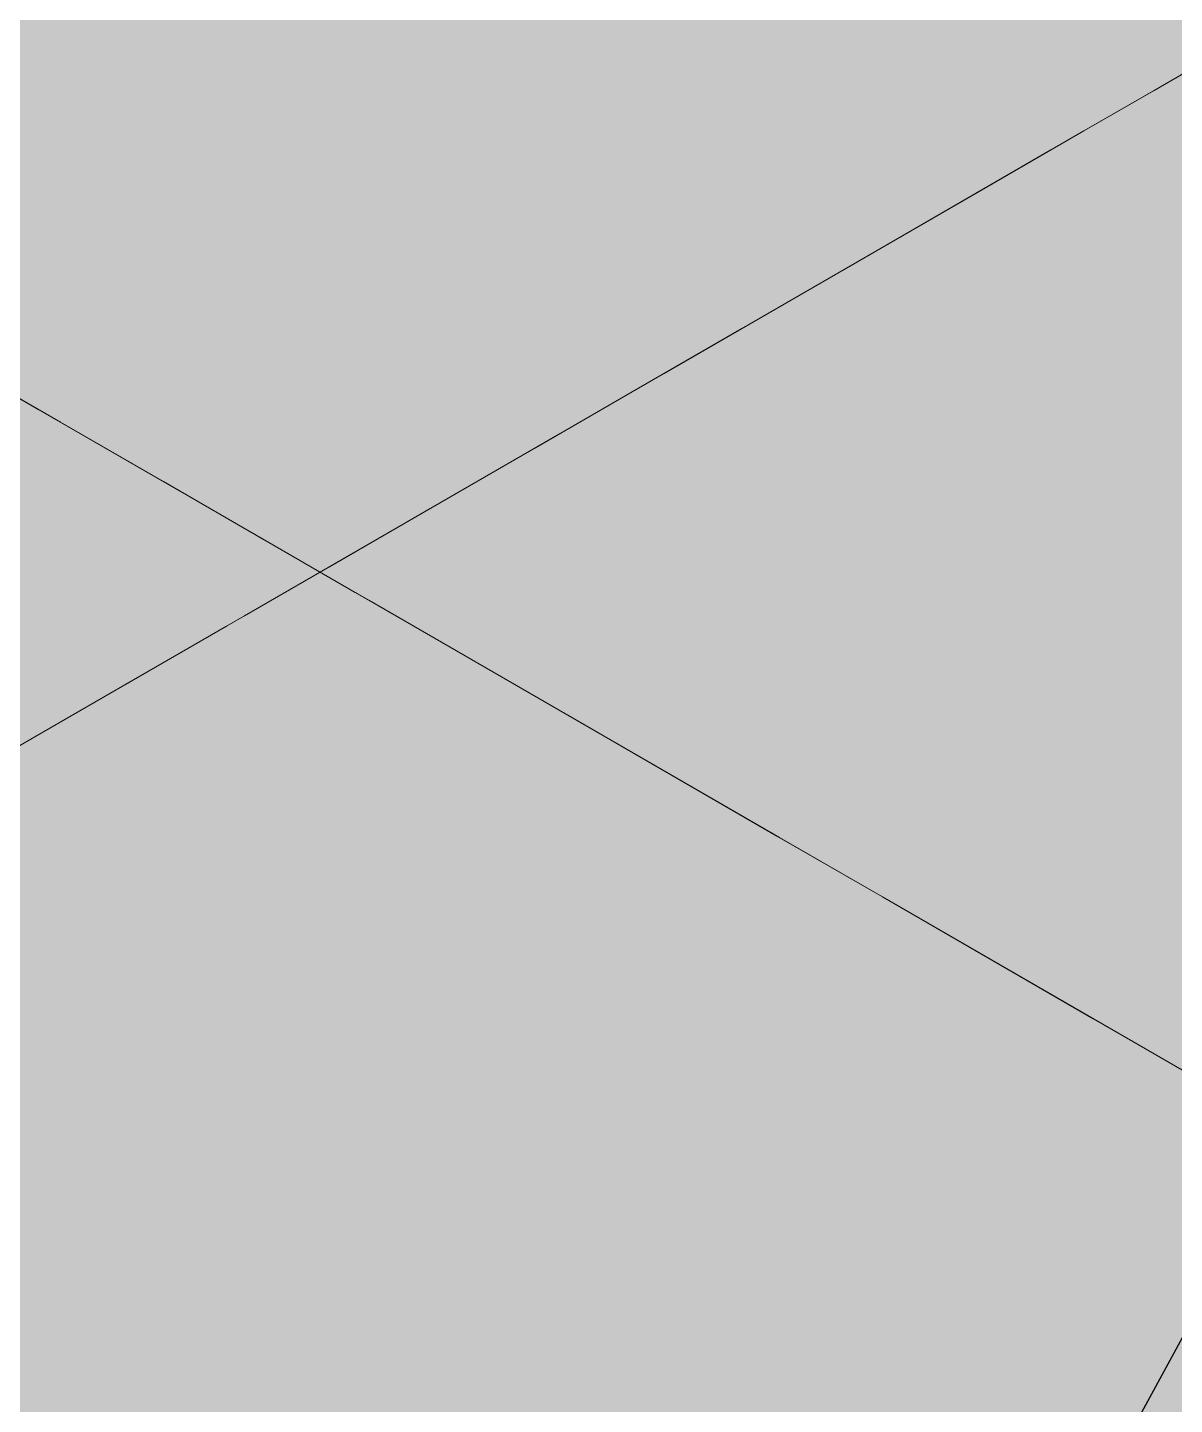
# Model space of a CAD drawing. Header units: metres. Extents: x 349021 to 349543, y 9281040 to 9281959.
# Drawn here: x 349202.5456 to 349202.6869, y 9281042.3845 to 9281042.5541 of the extents above; entities that cross this region are included whole.
import ezdxf

# ---------------------------------------------------------------- set-up
doc = ezdxf.new("R2010")
doc.units = ezdxf.units.M
doc.header["$LTSCALE"] = 0.25
doc.layers.add('ISO-3D', color=7, linetype='CONTINUOUS', lineweight=13)
doc.layers.add('ISO-3D-ARISTAS', color=250, linetype='CONTINUOUS', lineweight=13)
doc.layers.add('LLAMADAS-NUM', color=30, linetype='CONTINUOUS', lineweight=25, true_color=0xc05014)

msp = doc.modelspace()

# ---------------------------------------------------------------- linework, layer by layer
at = {"layer": 'ISO-3D', "true_color": 0x7f7e7a}
for points in [[(349202.63359, 9281042.55986), (349202.62088, 9281042.55252), (349202.63359, 9281042.57414), (349202.62088, 9281042.56681)], [(349202.65899, 9281042.56024), (349202.64629, 9281042.5529), (349202.65899, 9281042.57452), (349202.64629, 9281042.56719)], [(349202.68439, 9281042.56062), (349202.67169, 9281042.55329), (349202.68439, 9281042.5749), (349202.67169, 9281042.56757)], [(349202.55738, 9281042.55871), (349202.54467, 9281042.55138), (349202.55738, 9281042.573), (349202.54467, 9281042.56567)], [(349202.58278, 9281042.5591), (349202.57008, 9281042.55176), (349202.58278, 9281042.57338), (349202.57008, 9281042.56605)], [(349202.60818, 9281042.55948), (349202.59548, 9281042.55214), (349202.60818, 9281042.57376), (349202.59548, 9281042.56643)], [(349202.64629, 9281042.5529), (349202.63359, 9281042.54557), (349202.64629, 9281042.56719), (349202.63359, 9281042.55986)], [(349202.67169, 9281042.55329), (349202.65899, 9281042.54595), (349202.67169, 9281042.56757), (349202.65899, 9281042.56024)], [(349202.69709, 9281042.55367), (349202.68439, 9281042.54633), (349202.69709, 9281042.56795), (349202.68439, 9281042.56062)], [(349202.57008, 9281042.55176), (349202.55738, 9281042.54443), (349202.57008, 9281042.56605), (349202.55738, 9281042.55871)], [(349202.59548, 9281042.55214), (349202.58278, 9281042.54481), (349202.59548, 9281042.56643), (349202.58278, 9281042.5591)], [(349202.62088, 9281042.55252), (349202.60818, 9281042.54519), (349202.62088, 9281042.56681), (349202.60818, 9281042.55948)], [(349202.65899, 9281042.54595), (349202.64629, 9281042.53862), (349202.65899, 9281042.56024), (349202.64629, 9281042.5529)], [(349202.68439, 9281042.54633), (349202.67169, 9281042.539), (349202.68439, 9281042.56062), (349202.67169, 9281042.55329)], [(349202.55738, 9281042.54443), (349202.54467, 9281042.5371), (349202.55738, 9281042.55871), (349202.54467, 9281042.55138)], [(349202.58278, 9281042.54481), (349202.57008, 9281042.53748), (349202.58278, 9281042.5591), (349202.57008, 9281042.55176)], [(349202.60818, 9281042.54519), (349202.59548, 9281042.53786), (349202.60818, 9281042.55948), (349202.59548, 9281042.55214)], [(349202.63359, 9281042.54557), (349202.62088, 9281042.53824), (349202.63359, 9281042.55986), (349202.62088, 9281042.55252)], [(349202.57008, 9281042.53748), (349202.55738, 9281042.53014), (349202.57008, 9281042.55176), (349202.55738, 9281042.54443)], [(349202.59548, 9281042.53786), (349202.58278, 9281042.53052), (349202.59548, 9281042.55214), (349202.58278, 9281042.54481)], [(349202.62088, 9281042.53824), (349202.60818, 9281042.5309), (349202.62088, 9281042.55252), (349202.60818, 9281042.54519)], [(349202.64629, 9281042.53862), (349202.63359, 9281042.53129), (349202.64629, 9281042.5529), (349202.63359, 9281042.54557)], [(349202.67169, 9281042.539), (349202.65899, 9281042.53167), (349202.67169, 9281042.55329), (349202.65899, 9281042.54595)], [(349202.60818, 9281042.5309), (349202.59548, 9281042.52357), (349202.60818, 9281042.54519), (349202.59548, 9281042.53786)], [(349202.63359, 9281042.53129), (349202.62088, 9281042.52395), (349202.63359, 9281042.54557), (349202.62088, 9281042.53824)], [(349202.65899, 9281042.53167), (349202.64629, 9281042.52433), (349202.65899, 9281042.54595), (349202.64629, 9281042.53862)], [(349202.55738, 9281042.53014), (349202.54467, 9281042.52281), (349202.55738, 9281042.54443), (349202.54467, 9281042.5371)], [(349202.58278, 9281042.53052), (349202.57008, 9281042.52319), (349202.58278, 9281042.54481), (349202.57008, 9281042.53748)], [(349202.62088, 9281042.52395), (349202.60818, 9281042.51662), (349202.62088, 9281042.53824), (349202.60818, 9281042.5309)], [(349202.64629, 9281042.52433), (349202.63359, 9281042.517), (349202.64629, 9281042.53862), (349202.63359, 9281042.53129)], [(349202.57008, 9281042.52319), (349202.55738, 9281042.51586), (349202.57008, 9281042.53748), (349202.55738, 9281042.53014)], [(349202.59548, 9281042.52357), (349202.58278, 9281042.51624), (349202.59548, 9281042.53786), (349202.58278, 9281042.53052)], [(349202.55738, 9281042.51586), (349202.54467, 9281042.50852), (349202.55738, 9281042.53014), (349202.54467, 9281042.52281)], [(349202.58278, 9281042.51624), (349202.57008, 9281042.5089), (349202.58278, 9281042.53052), (349202.57008, 9281042.52319)], [(349202.60818, 9281042.51662), (349202.59548, 9281042.50929), (349202.60818, 9281042.5309), (349202.59548, 9281042.52357)], [(349202.63359, 9281042.517), (349202.62088, 9281042.50967), (349202.63359, 9281042.53129), (349202.62088, 9281042.52395)], [(349202.57008, 9281042.5089), (349202.55738, 9281042.50157), (349202.57008, 9281042.52319), (349202.55738, 9281042.51586)], [(349202.59548, 9281042.50929), (349202.58278, 9281042.50195), (349202.59548, 9281042.52357), (349202.58278, 9281042.51624)], [(349202.62088, 9281042.50967), (349202.60818, 9281042.50233), (349202.62088, 9281042.52395), (349202.60818, 9281042.51662)], [(349202.58278, 9281042.50195), (349202.57008, 9281042.49462), (349202.58278, 9281042.51624), (349202.57008, 9281042.5089)], [(349202.60818, 9281042.50233), (349202.59548, 9281042.495), (349202.60818, 9281042.51662), (349202.59548, 9281042.50929)], [(349202.55738, 9281042.50157), (349202.54467, 9281042.49424), (349202.55738, 9281042.51586), (349202.54467, 9281042.50852)], [(349202.57008, 9281042.49462), (349202.55738, 9281042.48729), (349202.57008, 9281042.5089), (349202.55738, 9281042.50157)], [(349202.59548, 9281042.495), (349202.58278, 9281042.48767), (349202.59548, 9281042.50929), (349202.58278, 9281042.50195)], [(349202.55738, 9281042.48729), (349202.54467, 9281042.47995), (349202.55738, 9281042.50157), (349202.54467, 9281042.49424)], [(349202.58278, 9281042.48767), (349202.57008, 9281042.48033), (349202.58278, 9281042.50195), (349202.57008, 9281042.49462)], [(349202.57008, 9281042.48033), (349202.55738, 9281042.473), (349202.57008, 9281042.49462), (349202.55738, 9281042.48729)], [(349202.55738, 9281042.473), (349202.54467, 9281042.46567), (349202.55738, 9281042.48729), (349202.54467, 9281042.47995)]]:
    msp.add_solid(points, dxfattribs=at)
at = {"layer": 'ISO-3D', "true_color": 0x9e9c96}
for points in [[(349202.54983, 9281042.56403), (349202.56248, 9281042.55672), (349202.53712, 9281042.55669), (349202.54978, 9281042.54938)], [(349202.57518, 9281042.56405), (349202.58784, 9281042.55674), (349202.56248, 9281042.55672), (349202.57514, 9281042.54941)], [(349202.60054, 9281042.56408), (349202.6132, 9281042.55677), (349202.58784, 9281042.55674), (349202.6005, 9281042.54944)], [(349202.6259, 9281042.5641), (349202.63856, 9281042.55679), (349202.6132, 9281042.55677), (349202.62586, 9281042.54946)], [(349202.65126, 9281042.56413), (349202.66392, 9281042.55682), (349202.63856, 9281042.55679), (349202.65122, 9281042.54949)], [(349202.67662, 9281042.56415), (349202.68928, 9281042.55685), (349202.66392, 9281042.55682), (349202.67658, 9281042.54951)], [(349202.66392, 9281042.55682), (349202.67658, 9281042.54951), (349202.65122, 9281042.54949), (349202.66387, 9281042.54218)], [(349202.68928, 9281042.55685), (349202.70194, 9281042.54954), (349202.67658, 9281042.54951), (349202.68923, 9281042.54221)], [(349202.53712, 9281042.55669), (349202.54978, 9281042.54938), (349202.52442, 9281042.54936), (349202.53708, 9281042.54205)], [(349202.56248, 9281042.55672), (349202.57514, 9281042.54941), (349202.54978, 9281042.54938), (349202.56244, 9281042.54208)], [(349202.58784, 9281042.55674), (349202.6005, 9281042.54944), (349202.57514, 9281042.54941), (349202.5878, 9281042.5421)], [(349202.6132, 9281042.55677), (349202.62586, 9281042.54946), (349202.6005, 9281042.54944), (349202.61316, 9281042.54213)], [(349202.63856, 9281042.55679), (349202.65122, 9281042.54949), (349202.62586, 9281042.54946), (349202.63852, 9281042.54215)], [(349202.54978, 9281042.54938), (349202.56244, 9281042.54208), (349202.53708, 9281042.54205), (349202.54974, 9281042.53474)], [(349202.57514, 9281042.54941), (349202.5878, 9281042.5421), (349202.56244, 9281042.54208), (349202.5751, 9281042.53477)], [(349202.6005, 9281042.54944), (349202.61316, 9281042.54213), (349202.5878, 9281042.5421), (349202.60046, 9281042.53479)], [(349202.62586, 9281042.54946), (349202.63852, 9281042.54215), (349202.61316, 9281042.54213), (349202.62581, 9281042.53482)], [(349202.65122, 9281042.54949), (349202.66387, 9281042.54218), (349202.63852, 9281042.54215), (349202.65117, 9281042.53485)], [(349202.67658, 9281042.54951), (349202.68923, 9281042.54221), (349202.66387, 9281042.54218), (349202.67653, 9281042.53487)], [(349202.68867, 9281042.5488), (349202.70166, 9281042.5413), (349202.67575, 9281042.54134), (349202.68874, 9281042.53384)], [(349202.53708, 9281042.54205), (349202.54974, 9281042.53474), (349202.52438, 9281042.53472), (349202.53704, 9281042.52741)], [(349202.56244, 9281042.54208), (349202.5751, 9281042.53477), (349202.54974, 9281042.53474), (349202.56239, 9281042.52744)], [(349202.5878, 9281042.5421), (349202.60046, 9281042.53479), (349202.5751, 9281042.53477), (349202.58775, 9281042.52746)], [(349202.61316, 9281042.54213), (349202.62581, 9281042.53482), (349202.60046, 9281042.53479), (349202.61311, 9281042.52749)], [(349202.63852, 9281042.54215), (349202.65117, 9281042.53485), (349202.62581, 9281042.53482), (349202.63847, 9281042.52751)], [(349202.66387, 9281042.54218), (349202.67653, 9281042.53487), (349202.65117, 9281042.53485), (349202.66383, 9281042.52754)], [(349202.68923, 9281042.54221), (349202.70189, 9281042.5349), (349202.67653, 9281042.53487), (349202.68919, 9281042.52756)], [(349202.67575, 9281042.54134), (349202.68874, 9281042.53384), (349202.66282, 9281042.53388), (349202.67581, 9281042.52638)], [(349202.5751, 9281042.53477), (349202.58775, 9281042.52746), (349202.56239, 9281042.52744), (349202.57505, 9281042.52013)], [(349202.60046, 9281042.53479), (349202.61311, 9281042.52749), (349202.58775, 9281042.52746), (349202.60041, 9281042.52015)], [(349202.62581, 9281042.53482), (349202.63847, 9281042.52751), (349202.61311, 9281042.52749), (349202.62577, 9281042.52018)], [(349202.65117, 9281042.53485), (349202.66383, 9281042.52754), (349202.63847, 9281042.52751), (349202.65113, 9281042.52021)], [(349202.67653, 9281042.53487), (349202.68919, 9281042.52756), (349202.66383, 9281042.52754), (349202.67649, 9281042.52023)], [(349202.54974, 9281042.53474), (349202.56239, 9281042.52744), (349202.53704, 9281042.52741), (349202.54969, 9281042.5201)], [(349202.66282, 9281042.53388), (349202.67581, 9281042.52638), (349202.64989, 9281042.52641), (349202.66288, 9281042.51891)], [(349202.68874, 9281042.53384), (349202.70173, 9281042.52634), (349202.67581, 9281042.52638), (349202.6888, 9281042.51888)], [(349202.53704, 9281042.52741), (349202.54969, 9281042.5201), (349202.52433, 9281042.52008), (349202.53699, 9281042.51277)], [(349202.56239, 9281042.52744), (349202.57505, 9281042.52013), (349202.54969, 9281042.5201), (349202.56235, 9281042.51279)], [(349202.58775, 9281042.52746), (349202.60041, 9281042.52015), (349202.57505, 9281042.52013), (349202.58771, 9281042.51282)], [(349202.61311, 9281042.52749), (349202.62577, 9281042.52018), (349202.60041, 9281042.52015), (349202.61307, 9281042.51285)], [(349202.63847, 9281042.52751), (349202.65113, 9281042.52021), (349202.62577, 9281042.52018), (349202.63843, 9281042.51287)], [(349202.64989, 9281042.52641), (349202.66288, 9281042.51891), (349202.63697, 9281042.51895), (349202.64996, 9281042.51145)], [(349202.66383, 9281042.52754), (349202.67649, 9281042.52023), (349202.65113, 9281042.52021), (349202.66379, 9281042.5129)], [(349202.67581, 9281042.52638), (349202.6888, 9281042.51888), (349202.66288, 9281042.51891), (349202.67587, 9281042.51141)], [(349202.68919, 9281042.52756), (349202.70185, 9281042.52026), (349202.67649, 9281042.52023), (349202.68914, 9281042.51292)], [(349202.54969, 9281042.5201), (349202.56235, 9281042.51279), (349202.53699, 9281042.51277), (349202.54965, 9281042.50546)], [(349202.57505, 9281042.52013), (349202.58771, 9281042.51282), (349202.56235, 9281042.51279), (349202.57501, 9281042.50549)], [(349202.60041, 9281042.52015), (349202.61307, 9281042.51285), (349202.58771, 9281042.51282), (349202.60037, 9281042.50551)], [(349202.62577, 9281042.52018), (349202.63843, 9281042.51287), (349202.61307, 9281042.51285), (349202.62573, 9281042.50554)], [(349202.65113, 9281042.52021), (349202.66379, 9281042.5129), (349202.63843, 9281042.51287), (349202.65108, 9281042.50556)], [(349202.67649, 9281042.52023), (349202.68914, 9281042.51292), (349202.66379, 9281042.5129), (349202.67644, 9281042.50559)], [(349202.63697, 9281042.51895), (349202.64996, 9281042.51145), (349202.62404, 9281042.51149), (349202.63703, 9281042.50399)], [(349202.66288, 9281042.51891), (349202.67587, 9281042.51141), (349202.64996, 9281042.51145), (349202.66295, 9281042.50395)], [(349202.6888, 9281042.51888), (349202.70179, 9281042.51138), (349202.67587, 9281042.51141), (349202.68886, 9281042.50391)], [(349202.56235, 9281042.51279), (349202.57501, 9281042.50549), (349202.54965, 9281042.50546), (349202.56231, 9281042.49815)], [(349202.58771, 9281042.51282), (349202.60037, 9281042.50551), (349202.57501, 9281042.50549), (349202.58766, 9281042.49818)], [(349202.61307, 9281042.51285), (349202.62573, 9281042.50554), (349202.60037, 9281042.50551), (349202.61302, 9281042.49821)], [(349202.63843, 9281042.51287), (349202.65108, 9281042.50556), (349202.62573, 9281042.50554), (349202.63838, 9281042.49823)], [(349202.66379, 9281042.5129), (349202.67644, 9281042.50559), (349202.65108, 9281042.50556), (349202.66374, 9281042.49826)], [(349202.68914, 9281042.51292), (349202.7018, 9281042.50562), (349202.67644, 9281042.50559), (349202.6891, 9281042.49828)], [(349202.62404, 9281042.51149), (349202.63703, 9281042.50399), (349202.61111, 9281042.50402), (349202.6241, 9281042.49652)], [(349202.64996, 9281042.51145), (349202.66295, 9281042.50395), (349202.63703, 9281042.50399), (349202.65002, 9281042.49649)], [(349202.67587, 9281042.51141), (349202.68886, 9281042.50391), (349202.66295, 9281042.50395), (349202.67594, 9281042.49645)], [(349202.57501, 9281042.50549), (349202.58766, 9281042.49818), (349202.56231, 9281042.49815), (349202.57496, 9281042.49085)], [(349202.60037, 9281042.50551), (349202.61302, 9281042.49821), (349202.58766, 9281042.49818), (349202.60032, 9281042.49087)], [(349202.62573, 9281042.50554), (349202.63838, 9281042.49823), (349202.61302, 9281042.49821), (349202.62568, 9281042.4909)], [(349202.65108, 9281042.50556), (349202.66374, 9281042.49826), (349202.63838, 9281042.49823), (349202.65104, 9281042.49092)], [(349202.67644, 9281042.50559), (349202.6891, 9281042.49828), (349202.66374, 9281042.49826), (349202.6764, 9281042.49095)], [(349202.61111, 9281042.50402), (349202.6241, 9281042.49652), (349202.59818, 9281042.49656), (349202.61118, 9281042.48906)], [(349202.63703, 9281042.50399), (349202.65002, 9281042.49649), (349202.6241, 9281042.49652), (349202.63709, 9281042.48902)], [(349202.66295, 9281042.50395), (349202.67594, 9281042.49645), (349202.65002, 9281042.49649), (349202.66301, 9281042.48899)], [(349202.68886, 9281042.50391), (349202.70185, 9281042.49641), (349202.67594, 9281042.49645), (349202.68893, 9281042.48895)], [(349202.58766, 9281042.49818), (349202.60032, 9281042.49087), (349202.57496, 9281042.49085), (349202.58762, 9281042.48354)], [(349202.61302, 9281042.49821), (349202.62568, 9281042.4909), (349202.60032, 9281042.49087), (349202.61298, 9281042.48356)], [(349202.63838, 9281042.49823), (349202.65104, 9281042.49092), (349202.62568, 9281042.4909), (349202.63834, 9281042.48359)], [(349202.66374, 9281042.49826), (349202.6764, 9281042.49095), (349202.65104, 9281042.49092), (349202.6637, 9281042.48362)], [(349202.6891, 9281042.49828), (349202.70176, 9281042.49097), (349202.6764, 9281042.49095), (349202.68906, 9281042.48364)], [(349202.59818, 9281042.49656), (349202.61118, 9281042.48906), (349202.58526, 9281042.4891), (349202.59825, 9281042.4816)], [(349202.6241, 9281042.49652), (349202.63709, 9281042.48902), (349202.61118, 9281042.48906), (349202.62417, 9281042.48156)], [(349202.65002, 9281042.49649), (349202.66301, 9281042.48899), (349202.63709, 9281042.48902), (349202.65008, 9281042.48152)], [(349202.67594, 9281042.49645), (349202.68893, 9281042.48895), (349202.66301, 9281042.48899), (349202.676, 9281042.48149)], [(349202.60032, 9281042.49087), (349202.61298, 9281042.48356), (349202.58762, 9281042.48354), (349202.60028, 9281042.47623)], [(349202.62568, 9281042.4909), (349202.63834, 9281042.48359), (349202.61298, 9281042.48356), (349202.62564, 9281042.47626)], [(349202.65104, 9281042.49092), (349202.6637, 9281042.48362), (349202.63834, 9281042.48359), (349202.651, 9281042.47628)], [(349202.6764, 9281042.49095), (349202.68906, 9281042.48364), (349202.6637, 9281042.48362), (349202.67635, 9281042.47631)], [(349202.58526, 9281042.4891), (349202.59825, 9281042.4816), (349202.57233, 9281042.48163), (349202.58532, 9281042.47413)], [(349202.61118, 9281042.48906), (349202.62417, 9281042.48156), (349202.59825, 9281042.4816), (349202.61124, 9281042.4741)], [(349202.63709, 9281042.48902), (349202.65008, 9281042.48152), (349202.62417, 9281042.48156), (349202.63716, 9281042.47406)], [(349202.66301, 9281042.48899), (349202.676, 9281042.48149), (349202.65008, 9281042.48152), (349202.66307, 9281042.47402)], [(349202.68893, 9281042.48895), (349202.70192, 9281042.48145), (349202.676, 9281042.48149), (349202.68899, 9281042.47399)], [(349202.61298, 9281042.48356), (349202.62564, 9281042.47626), (349202.60028, 9281042.47623), (349202.61293, 9281042.46892)], [(349202.63834, 9281042.48359), (349202.651, 9281042.47628), (349202.62564, 9281042.47626), (349202.63829, 9281042.46895)], [(349202.6637, 9281042.48362), (349202.67635, 9281042.47631), (349202.651, 9281042.47628), (349202.66365, 9281042.46897)], [(349202.68906, 9281042.48364), (349202.70171, 9281042.47633), (349202.67635, 9281042.47631), (349202.68901, 9281042.469)], [(349202.57233, 9281042.48163), (349202.58532, 9281042.47413), (349202.5594, 9281042.47417), (349202.57239, 9281042.46667)], [(349202.59825, 9281042.4816), (349202.61124, 9281042.4741), (349202.58532, 9281042.47413), (349202.59831, 9281042.46663)], [(349202.62417, 9281042.48156), (349202.63716, 9281042.47406), (349202.61124, 9281042.4741), (349202.62423, 9281042.4666)], [(349202.65008, 9281042.48152), (349202.66307, 9281042.47402), (349202.63716, 9281042.47406), (349202.65015, 9281042.46656)], [(349202.676, 9281042.48149), (349202.68899, 9281042.47399), (349202.66307, 9281042.47402), (349202.67606, 9281042.46652)], [(349202.62564, 9281042.47626), (349202.63829, 9281042.46895), (349202.61293, 9281042.46892), (349202.62559, 9281042.46162)], [(349202.651, 9281042.47628), (349202.66365, 9281042.46897), (349202.63829, 9281042.46895), (349202.65095, 9281042.46164)], [(349202.67635, 9281042.47631), (349202.68901, 9281042.469), (349202.66365, 9281042.46897), (349202.67631, 9281042.46167)], [(349202.5594, 9281042.47417), (349202.57239, 9281042.46667), (349202.54648, 9281042.46671), (349202.55947, 9281042.45921)], [(349202.58532, 9281042.47413), (349202.59831, 9281042.46663), (349202.57239, 9281042.46667), (349202.58538, 9281042.45917)], [(349202.61124, 9281042.4741), (349202.62423, 9281042.4666), (349202.59831, 9281042.46663), (349202.6113, 9281042.45913)], [(349202.63716, 9281042.47406), (349202.65015, 9281042.46656), (349202.62423, 9281042.4666), (349202.63722, 9281042.4591)], [(349202.66307, 9281042.47402), (349202.67606, 9281042.46652), (349202.65015, 9281042.46656), (349202.66314, 9281042.45906)], [(349202.68899, 9281042.47399), (349202.70198, 9281042.46649), (349202.67606, 9281042.46652), (349202.68905, 9281042.45902)], [(349202.63829, 9281042.46895), (349202.65095, 9281042.46164), (349202.62559, 9281042.46162), (349202.63825, 9281042.45431)], [(349202.66365, 9281042.46897), (349202.67631, 9281042.46167), (349202.65095, 9281042.46164), (349202.66361, 9281042.45433)], [(349202.68901, 9281042.469), (349202.70167, 9281042.46169), (349202.67631, 9281042.46167), (349202.68897, 9281042.45436)], [(349202.54648, 9281042.46671), (349202.55947, 9281042.45921), (349202.53355, 9281042.45924), (349202.54654, 9281042.45174)], [(349202.57239, 9281042.46667), (349202.58538, 9281042.45917), (349202.55947, 9281042.45921), (349202.57246, 9281042.45171)], [(349202.59831, 9281042.46663), (349202.6113, 9281042.45913), (349202.58538, 9281042.45917), (349202.59837, 9281042.45167)], [(349202.62423, 9281042.4666), (349202.63722, 9281042.4591), (349202.6113, 9281042.45913), (349202.62429, 9281042.45163)], [(349202.65015, 9281042.46656), (349202.66314, 9281042.45906), (349202.63722, 9281042.4591), (349202.65021, 9281042.4516)], [(349202.67606, 9281042.46652), (349202.68905, 9281042.45902), (349202.66314, 9281042.45906), (349202.67613, 9281042.45156)], [(349202.65095, 9281042.46164), (349202.66361, 9281042.45433), (349202.63825, 9281042.45431), (349202.65091, 9281042.447)], [(349202.67631, 9281042.46167), (349202.68897, 9281042.45436), (349202.66361, 9281042.45433), (349202.67627, 9281042.44703)], [(349202.53355, 9281042.45924), (349202.54654, 9281042.45174), (349202.52062, 9281042.45178), (349202.53361, 9281042.44428)], [(349202.55947, 9281042.45921), (349202.57246, 9281042.45171), (349202.54654, 9281042.45174), (349202.55953, 9281042.44424)], [(349202.58538, 9281042.45917), (349202.59837, 9281042.45167), (349202.57246, 9281042.45171), (349202.58545, 9281042.44421)], [(349202.6113, 9281042.45913), (349202.62429, 9281042.45163), (349202.59837, 9281042.45167), (349202.61137, 9281042.44417)], [(349202.63722, 9281042.4591), (349202.65021, 9281042.4516), (349202.62429, 9281042.45163), (349202.63728, 9281042.44413)], [(349202.66314, 9281042.45906), (349202.67613, 9281042.45156), (349202.65021, 9281042.4516), (349202.6632, 9281042.4441)], [(349202.68905, 9281042.45902), (349202.70204, 9281042.45152), (349202.67613, 9281042.45156), (349202.68912, 9281042.44406)], [(349202.66361, 9281042.45433), (349202.67627, 9281042.44703), (349202.65091, 9281042.447), (349202.66356, 9281042.43969)], [(349202.68897, 9281042.45436), (349202.70162, 9281042.44705), (349202.67627, 9281042.44703), (349202.68892, 9281042.43972)], [(349202.54654, 9281042.45174), (349202.55953, 9281042.44424), (349202.53361, 9281042.44428), (349202.5466, 9281042.43678)], [(349202.57246, 9281042.45171), (349202.58545, 9281042.44421), (349202.55953, 9281042.44424), (349202.57252, 9281042.43674)], [(349202.59837, 9281042.45167), (349202.61137, 9281042.44417), (349202.58545, 9281042.44421), (349202.59844, 9281042.43671)], [(349202.62429, 9281042.45163), (349202.63728, 9281042.44413), (349202.61137, 9281042.44417), (349202.62436, 9281042.43667)], [(349202.65021, 9281042.4516), (349202.6632, 9281042.4441), (349202.63728, 9281042.44413), (349202.65027, 9281042.43663)], [(349202.67613, 9281042.45156), (349202.68912, 9281042.44406), (349202.6632, 9281042.4441), (349202.67619, 9281042.4366)], [(349202.67627, 9281042.44703), (349202.68892, 9281042.43972), (349202.66356, 9281042.43969), (349202.67622, 9281042.43238)], [(349202.53361, 9281042.44428), (349202.5466, 9281042.43678), (349202.52069, 9281042.43682), (349202.53368, 9281042.42932)], [(349202.55953, 9281042.44424), (349202.57252, 9281042.43674), (349202.5466, 9281042.43678), (349202.55959, 9281042.42928)], [(349202.58545, 9281042.44421), (349202.59844, 9281042.43671), (349202.57252, 9281042.43674), (349202.58551, 9281042.42924)], [(349202.61137, 9281042.44417), (349202.62436, 9281042.43667), (349202.59844, 9281042.43671), (349202.61143, 9281042.42921)], [(349202.63728, 9281042.44413), (349202.65027, 9281042.43663), (349202.62436, 9281042.43667), (349202.63735, 9281042.42917)], [(349202.6632, 9281042.4441), (349202.67619, 9281042.4366), (349202.65027, 9281042.43663), (349202.66326, 9281042.42913)], [(349202.68912, 9281042.44406), (349202.70211, 9281042.43656), (349202.67619, 9281042.4366), (349202.68918, 9281042.4291)], [(349202.68892, 9281042.43972), (349202.70158, 9281042.43241), (349202.67622, 9281042.43238), (349202.68888, 9281042.42508)], [(349202.5466, 9281042.43678), (349202.55959, 9281042.42928), (349202.53368, 9281042.42932), (349202.54667, 9281042.42182)], [(349202.57252, 9281042.43674), (349202.58551, 9281042.42924), (349202.55959, 9281042.42928), (349202.57258, 9281042.42178)], [(349202.59844, 9281042.43671), (349202.61143, 9281042.42921), (349202.58551, 9281042.42924), (349202.5985, 9281042.42174)], [(349202.62436, 9281042.43667), (349202.63735, 9281042.42917), (349202.61143, 9281042.42921), (349202.62442, 9281042.42171)], [(349202.65027, 9281042.43663), (349202.66326, 9281042.42913), (349202.63735, 9281042.42917), (349202.65034, 9281042.42167)], [(349202.67619, 9281042.4366), (349202.68918, 9281042.4291), (349202.66326, 9281042.42913), (349202.67625, 9281042.42163)], [(349202.53368, 9281042.42932), (349202.54667, 9281042.42182), (349202.52075, 9281042.42185), (349202.53374, 9281042.41435)], [(349202.55959, 9281042.42928), (349202.57258, 9281042.42178), (349202.54667, 9281042.42182), (349202.55966, 9281042.41432)], [(349202.58551, 9281042.42924), (349202.5985, 9281042.42174), (349202.57258, 9281042.42178), (349202.58557, 9281042.41428)], [(349202.61143, 9281042.42921), (349202.62442, 9281042.42171), (349202.5985, 9281042.42174), (349202.61149, 9281042.41424)], [(349202.63735, 9281042.42917), (349202.65034, 9281042.42167), (349202.62442, 9281042.42171), (349202.63741, 9281042.41421)], [(349202.66326, 9281042.42913), (349202.67625, 9281042.42163), (349202.65034, 9281042.42167), (349202.66333, 9281042.41417)], [(349202.68918, 9281042.4291), (349202.70217, 9281042.4216), (349202.67625, 9281042.42163), (349202.68924, 9281042.41413)], [(349202.54667, 9281042.42182), (349202.55966, 9281042.41432), (349202.53374, 9281042.41435), (349202.54673, 9281042.40685)], [(349202.57258, 9281042.42178), (349202.58557, 9281042.41428), (349202.55966, 9281042.41432), (349202.57265, 9281042.40682)], [(349202.5985, 9281042.42174), (349202.61149, 9281042.41424), (349202.58557, 9281042.41428), (349202.59856, 9281042.40678)], [(349202.62442, 9281042.42171), (349202.63741, 9281042.41421), (349202.61149, 9281042.41424), (349202.62448, 9281042.40674)], [(349202.65034, 9281042.42167), (349202.66333, 9281042.41417), (349202.63741, 9281042.41421), (349202.6504, 9281042.40671)], [(349202.67625, 9281042.42163), (349202.68924, 9281042.41413), (349202.66333, 9281042.41417), (349202.67632, 9281042.40667)], [(349202.53374, 9281042.41435), (349202.54673, 9281042.40685), (349202.52081, 9281042.40689), (349202.5338, 9281042.39939)], [(349202.55966, 9281042.41432), (349202.57265, 9281042.40682), (349202.54673, 9281042.40685), (349202.55972, 9281042.39935)], [(349202.58557, 9281042.41428), (349202.59856, 9281042.40678), (349202.57265, 9281042.40682), (349202.58564, 9281042.39932)], [(349202.61149, 9281042.41424), (349202.62448, 9281042.40674), (349202.59856, 9281042.40678), (349202.61156, 9281042.39928)], [(349202.63741, 9281042.41421), (349202.6504, 9281042.40671), (349202.62448, 9281042.40674), (349202.63747, 9281042.39924)], [(349202.66333, 9281042.41417), (349202.67632, 9281042.40667), (349202.6504, 9281042.40671), (349202.66339, 9281042.39921)], [(349202.68924, 9281042.41413), (349202.70223, 9281042.40663), (349202.67632, 9281042.40667), (349202.68931, 9281042.39917)], [(349202.54673, 9281042.40685), (349202.55972, 9281042.39935), (349202.5338, 9281042.39939), (349202.54679, 9281042.39189)], [(349202.57265, 9281042.40682), (349202.58564, 9281042.39932), (349202.55972, 9281042.39935), (349202.57271, 9281042.39185)], [(349202.59856, 9281042.40678), (349202.61156, 9281042.39928), (349202.58564, 9281042.39932), (349202.59863, 9281042.39182)], [(349202.62448, 9281042.40674), (349202.63747, 9281042.39924), (349202.61156, 9281042.39928), (349202.62455, 9281042.39178)], [(349202.6504, 9281042.40671), (349202.66339, 9281042.39921), (349202.63747, 9281042.39924), (349202.65046, 9281042.39174)], [(349202.67632, 9281042.40667), (349202.68931, 9281042.39917), (349202.66339, 9281042.39921), (349202.67638, 9281042.39171)], [(349202.5338, 9281042.39939), (349202.54679, 9281042.39189), (349202.52088, 9281042.39193), (349202.53387, 9281042.38443)], [(349202.55972, 9281042.39935), (349202.57271, 9281042.39185), (349202.54679, 9281042.39189), (349202.55978, 9281042.38439)], [(349202.58564, 9281042.39932), (349202.59863, 9281042.39182), (349202.57271, 9281042.39185), (349202.5857, 9281042.38435)], [(349202.61156, 9281042.39928), (349202.62455, 9281042.39178), (349202.59863, 9281042.39182), (349202.61162, 9281042.38432)], [(349202.63747, 9281042.39924), (349202.65046, 9281042.39174), (349202.62455, 9281042.39178), (349202.63754, 9281042.38428)], [(349202.66339, 9281042.39921), (349202.67638, 9281042.39171), (349202.65046, 9281042.39174), (349202.66345, 9281042.38424)], [(349202.68931, 9281042.39917), (349202.7023, 9281042.39167), (349202.67638, 9281042.39171), (349202.68937, 9281042.38421)], [(349202.54679, 9281042.39189), (349202.55978, 9281042.38439), (349202.53387, 9281042.38443), (349202.54686, 9281042.37693)], [(349202.57271, 9281042.39185), (349202.5857, 9281042.38435), (349202.55978, 9281042.38439), (349202.57277, 9281042.37689)], [(349202.59863, 9281042.39182), (349202.61162, 9281042.38432), (349202.5857, 9281042.38435), (349202.59869, 9281042.37685)], [(349202.62455, 9281042.39178), (349202.63754, 9281042.38428), (349202.61162, 9281042.38432), (349202.62461, 9281042.37682)], [(349202.65046, 9281042.39174), (349202.66345, 9281042.38424), (349202.63754, 9281042.38428), (349202.65053, 9281042.37678)], [(349202.67638, 9281042.39171), (349202.68937, 9281042.38421), (349202.66345, 9281042.38424), (349202.67644, 9281042.37674)]]:
    msp.add_solid(points, dxfattribs=at)
at = {"layer": 'ISO-3D', "true_color": 0xafa288}
for points in [[(349202.53399, 9281042.4995), (349202.54698, 9281042.492), (349202.53399, 9281042.5145), (349202.54698, 9281042.507)], [(349202.54698, 9281042.492), (349202.55997, 9281042.4845), (349202.54698, 9281042.507), (349202.55997, 9281042.4995)], [(349202.53399, 9281042.4845), (349202.54698, 9281042.477), (349202.53399, 9281042.4995), (349202.54698, 9281042.492)], [(349202.55997, 9281042.4845), (349202.57296, 9281042.477), (349202.55997, 9281042.4995), (349202.57296, 9281042.492)], [(349202.54698, 9281042.477), (349202.55997, 9281042.4695), (349202.54698, 9281042.492), (349202.55997, 9281042.4845)], [(349202.57296, 9281042.477), (349202.58595, 9281042.4695), (349202.57296, 9281042.492), (349202.58595, 9281042.4845)], [(349202.53399, 9281042.4695), (349202.54698, 9281042.462), (349202.53399, 9281042.4845), (349202.54698, 9281042.477)], [(349202.55997, 9281042.4695), (349202.57296, 9281042.462), (349202.55997, 9281042.4845), (349202.57296, 9281042.477)], [(349202.58595, 9281042.4695), (349202.59895, 9281042.462), (349202.58595, 9281042.4845), (349202.59895, 9281042.477)], [(349202.54698, 9281042.462), (349202.55997, 9281042.4545), (349202.54698, 9281042.477), (349202.55997, 9281042.4695)], [(349202.57296, 9281042.462), (349202.58595, 9281042.4545), (349202.57296, 9281042.477), (349202.58595, 9281042.4695)], [(349202.59895, 9281042.462), (349202.61194, 9281042.4545), (349202.59895, 9281042.477), (349202.61194, 9281042.4695)], [(349202.53399, 9281042.4545), (349202.54698, 9281042.447), (349202.53399, 9281042.4695), (349202.54698, 9281042.462)], [(349202.55997, 9281042.4545), (349202.57296, 9281042.447), (349202.55997, 9281042.4695), (349202.57296, 9281042.462)], [(349202.58595, 9281042.4545), (349202.59895, 9281042.447), (349202.58595, 9281042.4695), (349202.59895, 9281042.462)], [(349202.61194, 9281042.4545), (349202.62493, 9281042.447), (349202.61194, 9281042.4695), (349202.62493, 9281042.462)], [(349202.54698, 9281042.447), (349202.55997, 9281042.4395), (349202.54698, 9281042.462), (349202.55997, 9281042.4545)], [(349202.57296, 9281042.447), (349202.58595, 9281042.4395), (349202.57296, 9281042.462), (349202.58595, 9281042.4545)], [(349202.59895, 9281042.447), (349202.61194, 9281042.4395), (349202.59895, 9281042.462), (349202.61194, 9281042.4545)], [(349202.62493, 9281042.447), (349202.63792, 9281042.4395), (349202.62493, 9281042.462), (349202.63792, 9281042.4545)], [(349202.53399, 9281042.44021), (349202.54698, 9281042.43271), (349202.53399, 9281042.4545), (349202.54698, 9281042.447)], [(349202.55997, 9281042.4395), (349202.57296, 9281042.432), (349202.55997, 9281042.4545), (349202.57296, 9281042.447)], [(349202.58595, 9281042.4395), (349202.59895, 9281042.432), (349202.58595, 9281042.4545), (349202.59895, 9281042.447)], [(349202.61194, 9281042.4395), (349202.62493, 9281042.432), (349202.61194, 9281042.4545), (349202.62493, 9281042.447)], [(349202.63792, 9281042.4395), (349202.65091, 9281042.432), (349202.63792, 9281042.4545), (349202.65091, 9281042.447)], [(349202.54698, 9281042.43271), (349202.55997, 9281042.42521), (349202.54698, 9281042.447), (349202.55997, 9281042.4395)], [(349202.57296, 9281042.432), (349202.58595, 9281042.4245), (349202.57296, 9281042.447), (349202.58595, 9281042.4395)], [(349202.59895, 9281042.432), (349202.61194, 9281042.4245), (349202.59895, 9281042.447), (349202.61194, 9281042.4395)], [(349202.62493, 9281042.432), (349202.63792, 9281042.4245), (349202.62493, 9281042.447), (349202.63792, 9281042.4395)], [(349202.65091, 9281042.432), (349202.6639, 9281042.4245), (349202.65091, 9281042.447), (349202.6639, 9281042.4395)], [(349202.53399, 9281042.42593), (349202.54698, 9281042.41843), (349202.53399, 9281042.44021), (349202.54698, 9281042.43271)], [(349202.55997, 9281042.42521), (349202.57296, 9281042.41771), (349202.55997, 9281042.4395), (349202.57296, 9281042.432)], [(349202.58595, 9281042.4245), (349202.59895, 9281042.417), (349202.58595, 9281042.4395), (349202.59895, 9281042.432)], [(349202.61194, 9281042.4245), (349202.62493, 9281042.417), (349202.61194, 9281042.4395), (349202.62493, 9281042.432)], [(349202.63792, 9281042.4245), (349202.65091, 9281042.417), (349202.63792, 9281042.4395), (349202.65091, 9281042.432)], [(349202.6639, 9281042.4245), (349202.67689, 9281042.417), (349202.6639, 9281042.4395), (349202.67689, 9281042.432)], [(349202.54698, 9281042.41843), (349202.55997, 9281042.41093), (349202.54698, 9281042.43271), (349202.55997, 9281042.42521)], [(349202.57296, 9281042.41771), (349202.58595, 9281042.41021), (349202.57296, 9281042.432), (349202.58595, 9281042.4245)], [(349202.59895, 9281042.417), (349202.61194, 9281042.4095), (349202.59895, 9281042.432), (349202.61194, 9281042.4245)], [(349202.62493, 9281042.417), (349202.63792, 9281042.4095), (349202.62493, 9281042.432), (349202.63792, 9281042.4245)], [(349202.65091, 9281042.417), (349202.6639, 9281042.4095), (349202.65091, 9281042.432), (349202.6639, 9281042.4245)], [(349202.67689, 9281042.417), (349202.68988, 9281042.4095), (349202.67689, 9281042.432), (349202.68988, 9281042.4245)], [(349202.53399, 9281042.41164), (349202.54698, 9281042.40414), (349202.53399, 9281042.42593), (349202.54698, 9281042.41843)], [(349202.55997, 9281042.41093), (349202.57296, 9281042.40343), (349202.55997, 9281042.42521), (349202.57296, 9281042.41771)], [(349202.58595, 9281042.41021), (349202.59895, 9281042.40271), (349202.58595, 9281042.4245), (349202.59895, 9281042.417)], [(349202.61194, 9281042.4095), (349202.62493, 9281042.402), (349202.61194, 9281042.4245), (349202.62493, 9281042.417)], [(349202.63792, 9281042.4095), (349202.65091, 9281042.402), (349202.63792, 9281042.4245), (349202.65091, 9281042.417)], [(349202.6639, 9281042.4095), (349202.67689, 9281042.402), (349202.6639, 9281042.4245), (349202.67689, 9281042.417)], [(349202.54698, 9281042.40414), (349202.55997, 9281042.39664), (349202.54698, 9281042.41843), (349202.55997, 9281042.41093)], [(349202.57296, 9281042.40343), (349202.58595, 9281042.39593), (349202.57296, 9281042.41771), (349202.58595, 9281042.41021)], [(349202.59895, 9281042.40271), (349202.61194, 9281042.39521), (349202.59895, 9281042.417), (349202.61194, 9281042.4095)], [(349202.62493, 9281042.402), (349202.63792, 9281042.3945), (349202.62493, 9281042.417), (349202.63792, 9281042.4095)], [(349202.65091, 9281042.402), (349202.6639, 9281042.3945), (349202.65091, 9281042.417), (349202.6639, 9281042.4095)], [(349202.67689, 9281042.402), (349202.68988, 9281042.3945), (349202.67689, 9281042.417), (349202.68988, 9281042.4095)], [(349202.53399, 9281042.39736), (349202.54698, 9281042.38986), (349202.53399, 9281042.41164), (349202.54698, 9281042.40414)], [(349202.55997, 9281042.39664), (349202.57296, 9281042.38914), (349202.55997, 9281042.41093), (349202.57296, 9281042.40343)], [(349202.58595, 9281042.39593), (349202.59895, 9281042.38843), (349202.58595, 9281042.41021), (349202.59895, 9281042.40271)], [(349202.61194, 9281042.39521), (349202.62493, 9281042.38771), (349202.61194, 9281042.4095), (349202.62493, 9281042.402)], [(349202.63792, 9281042.3945), (349202.65091, 9281042.387), (349202.63792, 9281042.4095), (349202.65091, 9281042.402)], [(349202.6639, 9281042.3945), (349202.67689, 9281042.387), (349202.6639, 9281042.4095), (349202.67689, 9281042.402)], [(349202.54698, 9281042.38986), (349202.55997, 9281042.38236), (349202.54698, 9281042.40414), (349202.55997, 9281042.39664)], [(349202.57296, 9281042.38914), (349202.58595, 9281042.38164), (349202.57296, 9281042.40343), (349202.58595, 9281042.39593)], [(349202.59895, 9281042.38843), (349202.61194, 9281042.38093), (349202.59895, 9281042.40271), (349202.61194, 9281042.39521)], [(349202.62493, 9281042.38771), (349202.63792, 9281042.38021), (349202.62493, 9281042.402), (349202.63792, 9281042.3945)], [(349202.65091, 9281042.387), (349202.6639, 9281042.3795), (349202.65091, 9281042.402), (349202.6639, 9281042.3945)], [(349202.67689, 9281042.387), (349202.68988, 9281042.3795), (349202.67689, 9281042.402), (349202.68988, 9281042.3945)], [(349202.53399, 9281042.38307), (349202.54698, 9281042.37557), (349202.53399, 9281042.39736), (349202.54698, 9281042.38986)], [(349202.55997, 9281042.38236), (349202.57296, 9281042.37486), (349202.55997, 9281042.39664), (349202.57296, 9281042.38914)], [(349202.58595, 9281042.38164), (349202.59895, 9281042.37414), (349202.58595, 9281042.39593), (349202.59895, 9281042.38843)], [(349202.61194, 9281042.38093), (349202.62493, 9281042.37343), (349202.61194, 9281042.39521), (349202.62493, 9281042.38771)], [(349202.63792, 9281042.38021), (349202.65091, 9281042.37271), (349202.63792, 9281042.3945), (349202.65091, 9281042.387)], [(349202.6639, 9281042.3795), (349202.67689, 9281042.372), (349202.6639, 9281042.3945), (349202.67689, 9281042.387)], [(349202.54698, 9281042.37557), (349202.55997, 9281042.36807), (349202.54698, 9281042.38986), (349202.55997, 9281042.38236)], [(349202.57296, 9281042.37486), (349202.58595, 9281042.36736), (349202.57296, 9281042.38914), (349202.58595, 9281042.38164)], [(349202.59895, 9281042.37414), (349202.61194, 9281042.36664), (349202.59895, 9281042.38843), (349202.61194, 9281042.38093)], [(349202.62493, 9281042.37343), (349202.63792, 9281042.36593), (349202.62493, 9281042.38771), (349202.63792, 9281042.38021)], [(349202.65091, 9281042.37271), (349202.6639, 9281042.36521), (349202.65091, 9281042.387), (349202.6639, 9281042.3795)], [(349202.67689, 9281042.372), (349202.68988, 9281042.3645), (349202.67689, 9281042.387), (349202.68988, 9281042.3795)]]:
    msp.add_solid(points, dxfattribs=at)
at = {"layer": 'ISO-3D', "true_color": 0x825336}
for points in [[(349202.53208, 9281042.42109), (349202.53621, 9281042.42475), (349202.61484, 9281042.37331), (349202.61896, 9281042.37697)], [(349202.54033, 9281042.40935), (349202.53621, 9281042.4057), (349202.62308, 9281042.36158), (349202.61896, 9281042.35792)]]:
    msp.add_solid(points, dxfattribs=at)
at = {"layer": 'ISO-3D', "true_color": 0x724830}
for points in [[(349202.53621, 9281042.42475), (349202.54033, 9281042.42585), (349202.61896, 9281042.37697), (349202.62308, 9281042.37807)], [(349202.53621, 9281042.4057), (349202.53208, 9281042.40459), (349202.61896, 9281042.35792), (349202.61484, 9281042.35681)]]:
    msp.add_solid(points, dxfattribs=at)
at = {"layer": 'ISO-3D', "true_color": 0x503321}
msp.add_solid([(349202.54033, 9281042.42585), (349202.54335, 9281042.42411), (349202.62308, 9281042.37807), (349202.6261, 9281042.37633)], dxfattribs=at)
at = {"layer": 'ISO-3D', "true_color": 0x633f29}
for points in [[(349202.54335, 9281042.42411), (349202.54446, 9281042.41998), (349202.6261, 9281042.37633), (349202.62721, 9281042.37221)], [(349202.52906, 9281042.40634), (349202.52796, 9281042.41046), (349202.61182, 9281042.35856), (349202.61071, 9281042.36268)]]:
    msp.add_solid(points, dxfattribs=at)
at = {"layer": 'ISO-3D', "true_color": 0x855538}
for points in [[(349202.52906, 9281042.41586), (349202.53208, 9281042.42109), (349202.61182, 9281042.36808), (349202.61484, 9281042.37331)], [(349202.54335, 9281042.41458), (349202.54033, 9281042.40935), (349202.6261, 9281042.36681), (349202.62308, 9281042.36158)]]:
    msp.add_solid(points, dxfattribs=at)
at = {"layer": 'ISO-3D', "true_color": 0x7a4d33}
for points in [[(349202.54446, 9281042.41998), (349202.54335, 9281042.41458), (349202.62721, 9281042.37221), (349202.6261, 9281042.36681)], [(349202.52796, 9281042.41046), (349202.52906, 9281042.41586), (349202.61071, 9281042.36268), (349202.61182, 9281042.36808)]]:
    msp.add_solid(points, dxfattribs=at)
at = {"layer": 'ISO-3D', "true_color": 0x583825}
msp.add_solid([(349202.53208, 9281042.40459), (349202.52906, 9281042.40634), (349202.61484, 9281042.35681), (349202.61182, 9281042.35856)], dxfattribs=at)
at = {"layer": 'ISO-3D-ARISTAS', "color": 250}
for p, q in [((349202.69709, 9281042.55367), (349202.68439, 9281042.54633)), ((349202.67575, 9281042.54134), (349202.68867, 9281042.5488)), ((349202.68439, 9281042.54633), (349202.67169, 9281042.539)), ((349202.66282, 9281042.53388), (349202.67575, 9281042.54134)), ((349202.67169, 9281042.539), (349202.65899, 9281042.53167)), ((349202.64989, 9281042.52641), (349202.66282, 9281042.53388)), ((349202.65899, 9281042.53167), (349202.64629, 9281042.52433)), ((349202.63697, 9281042.51895), (349202.64989, 9281042.52641)), ((349202.64629, 9281042.52433), (349202.63359, 9281042.517)), ((349202.62404, 9281042.51149), (349202.63697, 9281042.51895)), ((349202.63359, 9281042.517), (349202.62088, 9281042.50967)), ((349202.54698, 9281042.507), (349202.53399, 9281042.5145)), ((349202.54965, 9281042.50546), (349202.53699, 9281042.51277)), ((349202.61111, 9281042.50402), (349202.62404, 9281042.51149)), ((349202.62088, 9281042.50967), (349202.60818, 9281042.50233)), ((349202.55997, 9281042.4995), (349202.54698, 9281042.507)), ((349202.56231, 9281042.49815), (349202.54965, 9281042.50546)), ((349202.59818, 9281042.49656), (349202.61111, 9281042.50402)), ((349202.60818, 9281042.50233), (349202.59548, 9281042.495)), ((349202.57296, 9281042.492), (349202.55997, 9281042.4995)), ((349202.57496, 9281042.49085), (349202.56231, 9281042.49815)), ((349202.58526, 9281042.4891), (349202.59818, 9281042.49656)), ((349202.59548, 9281042.495), (349202.58278, 9281042.48767)), ((349202.58595, 9281042.4845), (349202.57296, 9281042.492)), ((349202.58762, 9281042.48354), (349202.57496, 9281042.49085)), ((349202.57233, 9281042.48163), (349202.58526, 9281042.4891)), ((349202.58278, 9281042.48767), (349202.57008, 9281042.48033)), ((349202.59895, 9281042.477), (349202.58595, 9281042.4845)), ((349202.60028, 9281042.47623), (349202.58762, 9281042.48354)), ((349202.5594, 9281042.47417), (349202.57233, 9281042.48163)), ((349202.57008, 9281042.48033), (349202.55738, 9281042.473)), ((349202.61194, 9281042.4695), (349202.59895, 9281042.477)), ((349202.61293, 9281042.46892), (349202.60028, 9281042.47623)), ((349202.54648, 9281042.46671), (349202.5594, 9281042.47417)), ((349202.55738, 9281042.473), (349202.54467, 9281042.46567)), ((349202.62493, 9281042.462), (349202.61194, 9281042.4695)), ((349202.62559, 9281042.46162), (349202.61293, 9281042.46892)), ((349202.53355, 9281042.45924), (349202.54648, 9281042.46671)), ((349202.63792, 9281042.4545), (349202.62493, 9281042.462)), ((349202.63825, 9281042.45431), (349202.62559, 9281042.46162)), ((349202.65091, 9281042.447), (349202.63792, 9281042.4545)), ((349202.65091, 9281042.447), (349202.63825, 9281042.45431)), ((349202.66356, 9281042.43969), (349202.65091, 9281042.447)), ((349202.6639, 9281042.4395), (349202.65091, 9281042.447)), ((349202.67622, 9281042.43238), (349202.66356, 9281042.43969)), ((349202.67689, 9281042.432), (349202.6639, 9281042.4395)), ((349202.68888, 9281042.42508), (349202.67622, 9281042.43238)), ((349202.68988, 9281042.4245), (349202.67689, 9281042.432))]:
    msp.add_line(p, q, dxfattribs=at)
at = {"layer": 'LLAMADAS-NUM'}
msp.add_line((349202.6613, 9281042.344), (349202.76214, 9281042.52888), dxfattribs=at)

doc.saveas('drawing.dxf')
